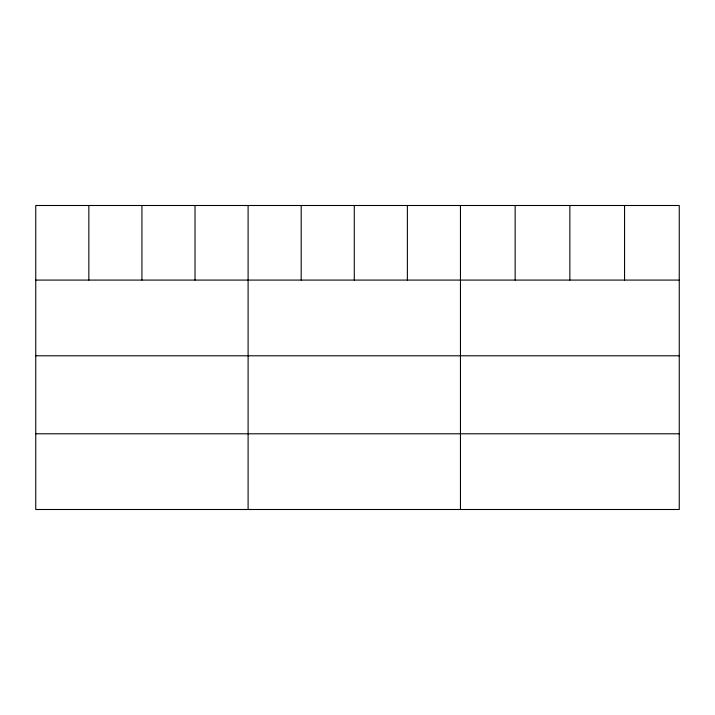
<?xml version="1.0" encoding="UTF-8"?>
<svg xmlns="http://www.w3.org/2000/svg" width="715" height="715" viewBox="0 0 715 715"><rect width="100%" height="100%" fill="white"/><g stroke="black" fill="none" stroke-linecap="round" stroke-linejoin="round"><path stroke-width="1.07" d="M679.25 280.083L679.25 509.5L35.75 509.5L35.75 205.5L679.25 205.5L679.25 280.083L35.75 280.083M35.75 355.793L679.25 355.793M35.75 433.791L679.25 433.791M624.553 205.5L624.553 280.083M569.855 205.5L569.855 280.083M515.158 205.5L515.158 280.083M460.46 205.5L460.46 509.5M407.371 205.5L407.371 280.083M354.282 205.5L354.282 280.083M301.194 205.5L301.194 280.083M248.105 205.5L248.105 509.5M195.016 205.5L195.016 280.083M141.928 205.5L141.928 280.083M88.839 205.5L88.839 280.083"/></g></svg>
